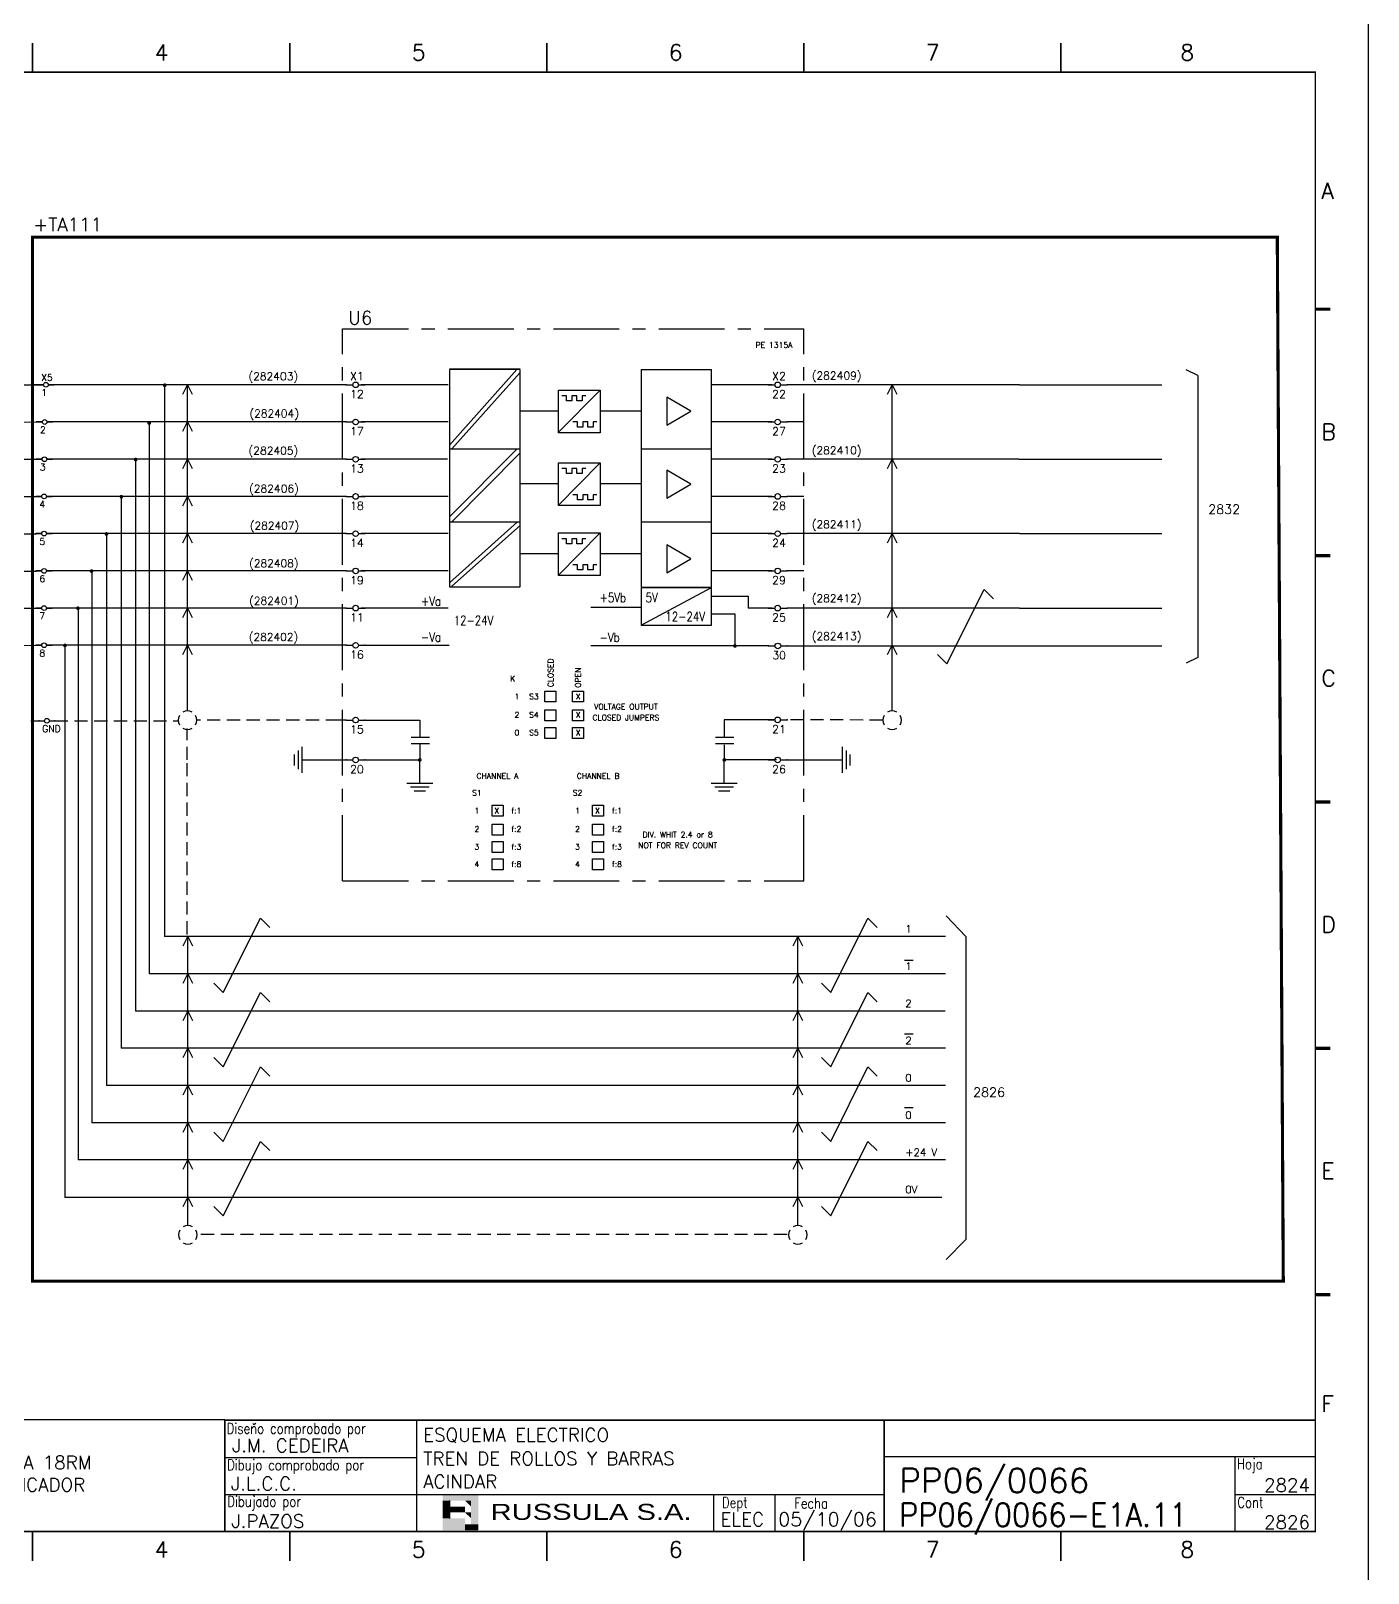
# Model space of a CAD drawing. Extents: x -4 to 416, y -4762 to 287.
# Drawn here: x 162.5 to 416.3, y -3572.1 to -3279.4 of the extents above; entities that cross this region are included whole.
import ezdxf
from ezdxf.enums import TextEntityAlignment as Align

# ---------------------------------------------------------------- set-up
doc = ezdxf.new("R2010")
doc.units = 0
doc.header["$LTSCALE"] = 10
doc.header["$MEASUREMENT"] = 0
for name, pattern in [('CENTER', [2, 1.25, -0.25, 0.25, -0.25]), ('DASHDOT', [1, 0.5, -0.25, 0, -0.25]), ('HIDDEN', [0.375, 0.25, -0.125])]:
    doc.linetypes.add(name, pattern=pattern)
doc.layers.get('0').update_dxf_attribs({"linetype": 'CONTINUOUS'})
for name, color, linetype in [('1', 7, 'CONTINUOUS'), ('10', 5, 'CONTINUOUS'), ('102', 7, 'CONTINUOUS'), ('2', 7, 'CONTINUOUS'), ('25', 3, 'CONTINUOUS'), ('25PK', 4, 'CENTER'), ('35', 2, 'CONTINUOUS'), ('8', 1, 'CONTINUOUS'), ('9', 6, 'CONTINUOUS'), ('DIBUJO', 7, 'CONTINUOUS'), ('NODE', 7, 'CONTINUOUS')]:
    doc.layers.add(name, color=color, linetype=linetype)
doc.styles.add('ABBSTYLE', font='ROMANS.SHX', dxfattribs={"width": 0.8})
doc.styles.add('HELVETICA', font='HELV.SHX')
doc.styles.add('LABEL', font='SIMPLEX', dxfattribs={"width": 0.8, "height": 4})
doc.styles.add('ROMANS', font='romans')
doc.styles.get("Standard").update_dxf_attribs({"font": 'simplex'})

# ---------------------------------------------------------------- blocks, each defined once
blk = doc.blocks.new('$030107')
at = {"layer": '102'}
for start, end in [(150, 210), (60, 120), (330, 30), (240, 300)]:
    blk.add_arc((0, 0), 2.5, start, end, dxfattribs=at)
blk = doc.blocks.new('NOD', base_point=(237.5, 170))
at = {"layer": 'NODE'}
blk.add_point((237.5, 170), dxfattribs=at)
blk = doc.blocks.new('$$PLL21C')
for p, q in [((-2.5, 0), (-0.75, 0)), ((0.75, 0), (2.5, 0))]:
    blk.add_line(p, q)
at = {"layer": '2'}
blk.add_circle((0, 0), 0.75, dxfattribs=at)
for p in [(-2.5, 0), (2.5, 0)]:
    blk.add_blockref('NOD', p, dxfattribs=at)
at = {"layer": '8'}
blk.add_attdef('*A', (-1.5, -3.575), '', height=2.15, dxfattribs=at)
at = {"layer": '9'}
blk.add_attdef('ID', (-1.5, 1.25), '', height=2.15, dxfattribs=at)
blk = doc.blocks.new('newcajec')
at = {"layer": '1'}
for p, q in [((179.4, 20.85), (0.13, 20.85)), ((7, 20.85), (7, 0)), ((71, 20.85), (71, 0)), ((84, 20.85), (84, 0.09)), ((99, 20.85), (99, 0)), ((184.64, 20.18), (184.81, 20.01)), ((184.81, 20.01), (185.18, 20.25)), ((215.2, 20.8), (215.2, 0)), ((10.6, 16.64), (0, 16.64)), ((10.6, 16.64), (99, 16.64)), ((10.6, 12.48), (0, 12.48)), ((10.6, 12.48), (99, 12.48)), ((179.4, 13.87), (215.2, 13.87)), ((368, 14.06), (368, 0)), ((10.6, 8.32), (0, 8.32)), ((10.6, 8.32), (99, 8.32)), ((179.4, 6.93), (267.63, 6.93)), ((267.63, 6.93), (302.5, 6.93)), ((270.63, 6.91), (270.63, 0)), ((282.07, 6.93), (282.07, 0)), ((368, 6.93), (383, 6.93)), ((10.6, 4.16), (0, 4.16)), ((10.6, 4.16), (99, 4.16))]:
    blk.add_line(p, q, dxfattribs=at)
for points in [[(47.5, 272.5, 0.3, 0.3, 0), (47.5, 277.91, 0.3, 0.3, 0)], [(95.5, 272.5, 0.3, 0.3, 0), (95.5, 277.91, 0.3, 0.3, 0)], [(143.5, 272.5, 0.3, 0.3, 0), (143.5, 277.91, 0.3, 0.3, 0)], [(191.5, 272.5, 0.3, 0.3, 0), (191.5, 277.91, 0.3, 0.3, 0)], [(239.5, 272.5, 0.3, 0.3, 0), (239.5, 277.91, 0.3, 0.3, 0)], [(287.5, 272.5, 0.3, 0.3, 0), (287.5, 277.91, 0.3, 0.3, 0)], [(335.5, 272.5, 0.3, 0.3, 0), (335.5, 277.91, 0.3, 0.3, 0)], [(-2.99, 228.23, 0.6, 0.6, 0), (-0.18, 228.23, 0.6, 0.6, 0)], [(383.01, 228.23, 0.6, 0.6, 0), (385.82, 228.23, 0.6, 0.6, 0)], [(-2.99, 182.23, 0.6, 0.6, 0), (-0.18, 182.23, 0.6, 0.6, 0)], [(383.01, 182.23, 0.6, 0.6, 0), (385.82, 182.23, 0.6, 0.6, 0)], [(-2.99, 136.23, 0.6, 0.6, 0), (-0.18, 136.23, 0.6, 0.6, 0)], [(383.01, 136.23, 0.6, 0.6, 0), (385.82, 136.23, 0.6, 0.6, 0)], [(-2.99, 90.23, 0.6, 0.6, 0), (-0.18, 90.23, 0.6, 0.6, 0)], [(383.01, 90.23, 0.6, 0.6, 0), (385.82, 90.23, 0.6, 0.6, 0)], [(-2.99, 44.23, 0.6, 0.6, 0), (-0.18, 44.23, 0.6, 0.6, 0)], [(383.01, 44.23, 0.6, 0.6, 0), (385.82, 44.23, 0.6, 0.6, 0)], [(383, 20.8, 0.3, 0.3, 0), (179.4, 20.8, 0.3, 0.3, 0), (179.4, 0, 0.3, 0.3, 0)], [(302.5, 20.8, 0.3, 0.3, 0), (302.5, 0, 0.3, 0.3, 0)], [(302.5, 14, 0.3, 0.3, 0), (383, 14, 0.3, 0.3, 0)], [(47.5, -5.5, 0.3, 0.3, 0), (47.5, -0.09, 0.3, 0.3, 0)], [(95.5, -5.5, 0.3, 0.3, 0), (95.5, -0.09, 0.3, 0.3, 0)], [(143.5, -5.5, 0.3, 0.3, 0), (143.5, -0.09, 0.3, 0.3, 0)], [(191.5, -5.5, 0.3, 0.3, 0), (191.5, -0.09, 0.3, 0.3, 0)], [(239.5, -5.5, 0.3, 0.3, 0), (239.5, -0.09, 0.3, 0.3, 0)], [(287.5, -5.5, 0.3, 0.3, 0), (287.5, -0.09, 0.3, 0.3, 0)], [(335.5, -5.5, 0.3, 0.3, 0), (335.5, -0.09, 0.3, 0.3, 0)]]:
    blk.add_lwpolyline(points, format="xyseb", dxfattribs=at)
at = {"layer": '1', "const_width": 0.3}
blk.add_lwpolyline([(0, 0), (0, 272.5), (383, 272.5), (383, 0)], close=True, dxfattribs=at)
at = {"layer": '2', "color": 14}
for p, q in [((221.42, 4.69), (221.42, 5.81)), ((221.42, 2.47), (221.42, 3.58))]:
    blk.add_line(p, q, dxfattribs=at)
for points in [[(220.05, 5.81), (220.05, 6.92), (226.74, 5.81), (226.74, 6.92)], [(221.42, 2.47), (220.05, 2.47), (221.42, 5.81), (220.05, 5.81)], [(224.25, 5.81), (225.37, 5.81), (225.37, 4.69)], [(225.37, 5.81), (226.74, 5.81), (225.37, 1.35), (226.74, 1.35)], [(221.42, 4.69), (224.25, 4.69), (221.42, 3.58), (224.25, 3.58)], [(224.25, 3.58), (225.37, 3.58), (225.37, 2.47)], [(224.25, 0.24), (224.25, 2.47), (220.05, 0.24), (220.05, 2.47)], [(226.74, 1.35), (226.74, 0.24), (224.25, 1.35), (224.25, 0.24)]]:
    blk.add_solid(points, dxfattribs=at)
at = {"layer": '1', "style": 'ROMANS'}
for s, p in [('1', (22.29, 274.68)), ('2', (70.29, 274.68)), ('3', (118.29, 274.68)), ('4', (166.29, 274.68)), ('5', (214.29, 274.68)), ('6', (262.29, 274.68)), ('7', (310.29, 274.68)), ('8', (357.79, 274.68)), ('A', (-4.37, 248.84)), ('A', (384.13, 248.84)), ('B', (-4.37, 203.84)), ('B', (384.13, 203.84)), ('C', (-4.37, 157.84)), ('C', (384.13, 157.84)), ('D', (-4.37, 111.84)), ('D', (384.13, 111.84)), ('E', (-4.37, 65.84)), ('E', (384.13, 65.84)), ('F', (-4.37, 22.34)), ('F', (384.13, 22.34)), ('1', (22.29, -4.82)), ('2', (70.29, -4.82)), ('3', (118.29, -4.82)), ('4', (166.29, -4.82)), ('5', (214.29, -4.82)), ('6', (262.29, -4.82)), ('7', (310.29, -4.82)), ('8', (357.79, -4.82))]:
    blk.add_text(s, height=3, dxfattribs=at).set_placement(p)
at = {"layer": '1', "style": 'LABEL', "width": 0.8}
for s, p in [('Diseno comprobado por', (179.73, 18.27)), ('Dibujo comprobado por', (179.81, 11.47)), ('Hoja', (368.38, 11.66)), ('Dibujado por', (179.83, 4.64)), ('Fecha', (285.71, 4.3)), ('Cont', (368.43, 4.46)), ('No', (2.23, 1.05)), ('Revision', (8, 1.05))]:
    blk.add_text(s, height=2, dxfattribs=at).set_placement(p)
for s, p in [('Dept', (274.61, 4.44)), ('Elaborado', (77.5, 1.05)), ('Fecha', (91.5, 1.05))]:
    blk.add_text(s, height=2, dxfattribs=at).set_placement(p, align=Align.CENTER)
at = {"layer": '10', "style": 'ROMANS'}
for tag, p in [('REV41', (3.5, 18.74)), ('REV43', (77.7, 18.74)), ('REV31', (3.5, 14.58)), ('REV33', (77.7, 14.58)), ('REV21', (3.5, 10.42)), ('REV23', (77.7, 10.42)), ('REV11', (3.5, 6.27)), ('REV13', (77.7, 6.27))]:
    blk.add_attdef(tag, text='', height=2.5, dxfattribs=at).set_placement(p, align=Align.MIDDLE)
for tag, p, height in [('REV42', (8, 17.49), 2.5), ('SHEETNAME1', (100.5, 15.83), 2.5), ('DESIGNCHECK', (180.74, 14.83), 2.5), ('DOCUMENTTYPE', (216.43, 16.8), 2.5), ('NOTA', (305.32, 15.8), 3), ('REV32', (8, 13.33), 2.5), ('OBJECT', (216.43, 12.4), 2.5), ('REV22', (8, 9.17), 2.5), ('SHEETNAME2', (100.5, 11.67), 2.5), ('ORDER', (305.32, 7.3), 4.5), ('SHEETNAME3', (100.5, 7.51), 2.5), ('DRAWINGCHECK', (180.53, 7.71), 2.5), ('CUSTOMER', (216.43, 8.08), 2.5), ('REV12', (8, 5.01), 2.5), ('SHEETNAME4', (100.5, 3.35), 2.5), ('USER', (180.63, 0.71), 2.5), ('DEPARTMENT', (271.93, 1.05), 2.5), ('DOCUMENT_ID', (305.32, 0.93), 4.4)]:
    blk.add_attdef(tag, p, '', height=height, dxfattribs=at)
for tag, width, p, p2 in [('REV44', 1.221199, (84.53, 17.49), (98.48, 17.49)), ('REV34', 1.221199, (84.53, 13.33), (98.48, 13.33)), ('REV24', 1.221199, (84.53, 9.17), (98.48, 9.17)), ('REV14', 1.221199, (84.53, 5.01), (98.48, 5.01)), ('CREATED2', 7.039915, (282.71, 1.05), (301.14, 1.05))]:
    blk.add_attdef(tag, text='', height=2.5, dxfattribs=dict(at, width=width)).set_placement(p, p2, align=Align.FIT)
for tag, p in [('SHEET', (382, 7.43)), ('NEXTSHEET', (382, 0.5))]:
    blk.add_attdef(tag, text='', height=2.5, dxfattribs=at).set_placement(p, align=Align.RIGHT)
at = {"layer": 'DIBUJO', "color": 14, "style": 'HELVETICA', "width": 1.3}
blk.add_text('RUSSULA S.A.', height=3, dxfattribs=at).set_placement((229, 2.19))

msp = doc.modelspace()

# ---------------------------------------------------------------- linework, layer by layer
for p, q in [((102.5, -3346.58), (163.89, -3346.58)), ((102.5, -3353.65), (163.56, -3353.64)), ((102.5, -3360.72), (163.56, -3360.71)), ((102.5, -3367.79), (163.56, -3367.77)), ((102.5, -3374.89), (163.56, -3374.89)), ((102.5, -3381.96), (163.56, -3381.96)), ((102.5, -3389.01), (163.56, -3388.96)), ((102.5, -3396.08), (163.56, -3396.02)), ((302.53, -3396.14), (268.77, -3396.14)), ((306.07, -3396.14), (377.19, -3396.14)), ((162.49, -3410.37), (164.07, -3410.35)), ((225.22, -3410.2), (236.36, -3410.2)), ((236.35, -3414.74), (236.35, -3417.77)), ((306.03, -3417.77), (316.53, -3417.77))]:
    msp.add_line(p, q)
at = {"linetype": 'HIDDEN'}
for p, q in [((167.04, -3410.35), (190.48, -3410.35)), ((220.98, -3410.2), (194.01, -3410.2)), ((221.69, -3410.2), (220.98, -3410.2)), ((324.21, -3410.2), (306.56, -3410.17))]:
    msp.add_line(p, q, dxfattribs=at)
at = {"layer": '2', "color": 7}
for p, q in [((241.97, -3358.05), (254.75, -3343.65)), ((242.41, -3358.73), (255.37, -3344.25)), ((383.97, -3344.83), (381.78, -3343.73)), ((383.97, -3344.83), (383.97, -3398.31)), ((164.93, -3346.58), (162.85, -3346.58)), ((222.4, -3346.58), (165.82, -3346.58)), ((187.9, -3346.68), (187.9, -3451.31)), ((191.36, -3348.34), (192.25, -3346.58)), ((192.25, -3408.47), (192.25, -3346.58)), ((192.25, -3346.58), (193.13, -3348.34)), ((241.71, -3346.58), (225.22, -3346.58)), ((262.63, -3355.66), (270.56, -3347.58)), ((303.21, -3346.58), (291.71, -3346.58)), ((350.13, -3346.58), (306.03, -3346.58)), ((325.09, -3348.34), (325.97, -3346.58)), ((325.97, -3408.47), (325.97, -3346.58)), ((325.97, -3346.58), (326.85, -3348.34)), ((350.13, -3346.58), (377.15, -3346.58)), ((264.17, -3348.67), (263.27, -3348.67)), ((264.17, -3349.62), (264.17, -3348.67)), ((265.2, -3349.62), (264.17, -3349.62)), ((266.12, -3348.67), (265.2, -3348.67)), ((265.2, -3348.67), (265.2, -3349.62)), ((266.12, -3349.62), (266.12, -3348.67)), ((267.16, -3349.62), (266.12, -3349.62)), ((267.82, -3348.67), (267.16, -3348.67)), ((267.16, -3348.67), (267.16, -3349.62)), ((164.71, -3353.64), (163.56, -3353.64)), ((222.4, -3353.64), (165.6, -3353.64)), ((185, -3353.64), (185, -3458.37)), ((191.36, -3355.41), (192.25, -3353.64)), ((192.25, -3353.64), (193.13, -3355.41)), ((241.71, -3353.64), (225.22, -3353.64)), ((262.62, -3351.57), (255.36, -3351.57)), ((266.26, -3353.64), (265.36, -3353.64)), ((266.26, -3354.59), (266.26, -3353.64)), ((267.29, -3353.64), (267.29, -3354.59)), ((268.22, -3353.64), (267.29, -3353.64)), ((268.22, -3354.59), (268.22, -3353.64)), ((269.25, -3353.64), (269.25, -3354.59)), ((269.91, -3353.64), (269.25, -3353.64)), ((278.32, -3351.57), (270.54, -3351.57)), ((303.21, -3353.64), (291.71, -3353.64)), ((309.21, -3353.64), (306.03, -3353.64)), ((267.29, -3354.59), (266.26, -3354.59)), ((269.25, -3354.59), (268.22, -3354.59)), ((241.98, -3371.64), (254.76, -3358.81)), ((242.47, -3372.55), (255.35, -3359.58)), ((164.67, -3360.71), (163.56, -3360.71)), ((222.4, -3360.71), (165.56, -3360.71)), ((182.4, -3360.71), (182.4, -3465.43)), ((191.36, -3362.47), (192.25, -3360.71)), ((192.25, -3360.71), (193.13, -3362.47)), ((241.62, -3360.71), (225.22, -3360.71)), ((262.63, -3369.47), (270.56, -3361.39)), ((264.17, -3362.48), (263.27, -3362.48)), ((264.17, -3363.43), (264.17, -3362.48)), ((266.12, -3362.48), (265.2, -3362.48)), ((265.2, -3362.48), (265.2, -3363.43)), ((266.12, -3363.43), (266.12, -3362.48)), ((267.16, -3362.48), (267.16, -3363.43)), ((267.82, -3362.48), (267.16, -3362.48)), ((303.21, -3360.71), (291.71, -3360.71)), ((350.04, -3360.71), (306.03, -3360.71)), ((325.09, -3362.47), (325.97, -3360.71)), ((325.97, -3360.71), (326.85, -3362.47)), ((350.04, -3360.71), (377.19, -3360.71)), ((262.62, -3365.38), (255.36, -3365.38)), ((265.2, -3363.43), (264.17, -3363.43)), ((267.16, -3363.43), (266.12, -3363.43)), ((278.32, -3365.38), (270.54, -3365.38)), ((164.6, -3367.77), (163.56, -3367.77)), ((222.4, -3367.77), (165.49, -3367.77)), ((179.66, -3367.77), (179.66, -3472.5)), ((191.36, -3369.53), (192.25, -3367.77)), ((192.25, -3367.77), (193.13, -3369.53)), ((241.71, -3367.77), (225.22, -3367.77)), ((266.26, -3367.45), (265.36, -3367.45)), ((266.26, -3368.41), (266.26, -3367.45)), ((267.29, -3368.41), (266.26, -3368.41)), ((267.29, -3367.45), (267.29, -3368.41)), ((268.22, -3367.45), (267.29, -3367.45)), ((268.22, -3368.41), (268.22, -3367.45)), ((269.25, -3368.41), (268.22, -3368.41)), ((269.91, -3367.45), (269.25, -3367.45)), ((269.25, -3367.45), (269.25, -3368.41)), ((303.21, -3367.77), (291.71, -3367.77)), ((309.21, -3367.77), (306.03, -3367.77)), ((241.97, -3384.17), (254.88, -3372.6)), ((242.42, -3384.79), (255.37, -3373.28)), ((262.63, -3382.78), (270.56, -3374.7)), ((164.6, -3374.83), (163.56, -3374.83)), ((222.4, -3374.83), (165.49, -3374.83)), ((176.87, -3374.83), (176.87, -3479.56)), ((191.36, -3376.6), (192.25, -3374.83)), ((192.25, -3374.83), (193.13, -3376.6)), ((241.71, -3374.83), (225.22, -3374.83)), ((264.17, -3375.79), (263.27, -3375.79)), ((264.17, -3376.74), (264.17, -3375.79)), ((265.2, -3376.74), (264.17, -3376.74)), ((266.12, -3375.79), (265.2, -3375.79)), ((265.2, -3375.79), (265.2, -3376.74)), ((266.12, -3376.74), (266.12, -3375.79)), ((267.16, -3376.74), (266.12, -3376.74)), ((267.82, -3375.79), (267.16, -3375.79)), ((267.16, -3375.79), (267.16, -3376.74)), ((303.21, -3374.83), (291.71, -3374.83)), ((350.13, -3374.83), (306.03, -3374.83)), ((325.09, -3376.6), (325.97, -3374.83)), ((325.97, -3374.83), (326.85, -3376.6)), ((350.13, -3374.83), (377.19, -3374.83)), ((262.62, -3378.69), (255.36, -3378.69)), ((278.32, -3378.69), (270.54, -3378.69)), ((164.6, -3381.9), (163.56, -3381.9)), ((222.4, -3381.9), (165.49, -3381.9)), ((174.07, -3381.9), (174.07, -3486.62)), ((191.36, -3383.66), (192.25, -3381.9)), ((192.25, -3381.9), (193.13, -3383.66)), ((241.71, -3381.9), (225.22, -3381.9)), ((266.26, -3380.76), (265.36, -3380.76)), ((266.26, -3381.71), (266.26, -3380.76)), ((267.29, -3381.71), (266.26, -3381.71)), ((267.29, -3380.76), (267.29, -3381.71)), ((268.22, -3380.76), (267.29, -3380.76)), ((268.22, -3381.71), (268.22, -3380.76)), ((269.25, -3381.71), (268.22, -3381.71)), ((269.91, -3380.76), (269.25, -3380.76)), ((269.25, -3380.76), (269.25, -3381.71)), ((303.21, -3381.9), (291.71, -3381.9)), ((309.21, -3381.9), (306.03, -3381.9)), ((278.33, -3392.19), (291.72, -3385.04)), ((336.38, -3399.56), (343.45, -3385.43)), ((343.45, -3385.43), (345.21, -3387.19)), ((164.6, -3388.96), (163.56, -3388.96)), ((222.4, -3388.96), (165.49, -3388.96)), ((171.51, -3388.96), (171.51, -3493.69)), ((191.36, -3390.73), (192.25, -3388.96)), ((192.25, -3388.96), (193.13, -3390.73)), ((241.71, -3388.96), (225.22, -3388.96)), ((278.32, -3388.85), (268.77, -3388.85)), ((291.78, -3386.68), (298.64, -3386.68)), ((298.64, -3386.68), (298.64, -3388.96)), ((303.21, -3388.96), (298.64, -3388.96)), ((350.13, -3388.96), (306.03, -3388.96)), ((325.09, -3390.73), (325.97, -3388.96)), ((325.97, -3388.96), (326.85, -3390.73)), ((350.13, -3388.96), (377.19, -3388.96)), ((291.68, -3390.03), (296.14, -3390.03)), ((296.14, -3390.03), (296.14, -3396.03)), ((164.6, -3396.02), (163.56, -3396.02)), ((222.4, -3396.02), (165.49, -3396.02)), ((168.99, -3396.02), (168.99, -3500.83)), ((191.36, -3397.79), (192.25, -3396.02)), ((192.25, -3396.02), (193.13, -3397.79)), ((225.22, -3396.02), (241.91, -3396.02)), ((325.09, -3397.79), (325.97, -3396.02)), ((325.97, -3396.02), (326.85, -3397.79)), ((334.62, -3397.79), (336.38, -3399.56)), ((383.97, -3398.31), (381.78, -3399.41)), ((236.36, -3410.21), (236.35, -3413.49)), ((303.74, -3410.17), (294.12, -3410.17)), ((294.12, -3410.17), (294.12, -3413.49)), ((238.16, -3413.49), (234.67, -3413.49)), ((238.16, -3414.74), (234.67, -3414.74)), ((295.93, -3413.49), (292.43, -3413.49)), ((295.93, -3414.74), (292.43, -3414.74)), ((294.12, -3414.93), (294.12, -3417.52)), ((225.22, -3417.77), (236.35, -3417.77)), ((304.01, -3417.77), (294.12, -3417.77)), ((199.04, -3461.9), (206.11, -3447.77)), ((206.11, -3447.77), (207.87, -3449.54)), ((314.32, -3461.9), (321.38, -3447.77)), ((321.38, -3447.77), (323.15, -3449.54)), ((336.21, -3447.36), (340, -3451.29)), ((336.1, -3451.31), (187.9, -3451.31)), ((191.42, -3453.07), (192.3, -3451.31)), ((192.3, -3506.15), (192.3, -3451.31)), ((192.3, -3451.31), (193.18, -3453.07)), ((307.18, -3453.07), (308.07, -3451.31)), ((308.07, -3506.15), (308.07, -3451.31)), ((308.07, -3451.31), (308.95, -3453.07)), ((340, -3451.29), (340, -3508.78)), ((328.31, -3455.79), (329.95, -3455.79)), ((336.1, -3458.37), (185, -3458.37)), ((191.42, -3460.14), (192.3, -3458.37)), ((192.3, -3458.37), (193.18, -3460.14)), ((307.18, -3460.14), (308.07, -3458.37)), ((308.07, -3458.37), (308.95, -3460.14)), ((197.28, -3460.14), (199.04, -3461.9)), ((199.04, -3476.03), (206.11, -3461.9)), ((206.11, -3461.9), (207.87, -3463.67)), ((312.55, -3460.14), (314.32, -3461.9)), ((314.32, -3476.03), (321.38, -3461.9)), ((321.38, -3461.9), (323.15, -3463.67)), ((336.02, -3465.43), (182.4, -3465.43)), ((191.42, -3467.2), (192.3, -3465.43)), ((192.3, -3465.43), (193.18, -3467.2)), ((307.18, -3467.2), (308.07, -3465.43)), ((308.07, -3465.43), (308.95, -3467.2)), ((328.31, -3469.72), (329.95, -3469.72)), ((336.1, -3472.5), (179.66, -3472.5)), ((191.42, -3474.26), (192.3, -3472.5)), ((192.3, -3472.5), (193.18, -3474.26)), ((307.18, -3474.26), (308.07, -3472.5)), ((308.07, -3472.5), (308.95, -3474.26)), ((197.28, -3474.26), (199.04, -3476.03)), ((199.04, -3490.16), (206.11, -3476.03)), ((206.11, -3476.03), (207.87, -3477.79)), ((312.55, -3474.26), (314.32, -3476.03)), ((314.32, -3490.16), (321.38, -3476.03)), ((321.38, -3476.03), (323.15, -3477.79)), ((336.1, -3479.56), (176.87, -3479.56)), ((191.42, -3481.33), (192.3, -3479.56)), ((192.3, -3479.56), (193.18, -3481.33)), ((307.18, -3481.33), (308.07, -3479.56)), ((308.07, -3479.56), (308.95, -3481.33)), ((328.31, -3483.75), (329.95, -3483.75)), ((336.1, -3486.62), (174.07, -3486.62)), ((191.42, -3488.39), (192.3, -3486.62)), ((192.3, -3486.62), (193.18, -3488.39)), ((197.28, -3488.39), (199.04, -3490.16)), ((307.18, -3488.39), (308.07, -3486.62)), ((308.07, -3486.62), (308.95, -3488.39)), ((312.55, -3488.39), (314.32, -3490.16)), ((199.04, -3504.28), (206.11, -3490.16)), ((206.11, -3490.16), (207.87, -3491.92)), ((314.32, -3504.28), (321.38, -3490.16)), ((321.38, -3490.16), (323.15, -3491.92)), ((336.1, -3493.69), (171.51, -3493.69)), ((191.42, -3495.45), (192.3, -3493.69)), ((192.3, -3493.69), (193.18, -3495.45)), ((307.18, -3495.45), (308.07, -3493.69)), ((308.07, -3493.69), (308.95, -3495.45)), ((335.4, -3500.83), (168.99, -3500.83)), ((191.42, -3502.52), (192.3, -3500.75)), ((192.3, -3500.75), (193.18, -3502.52)), ((197.28, -3502.52), (199.04, -3504.28)), ((307.18, -3502.52), (308.07, -3500.75)), ((308.07, -3500.75), (308.95, -3502.52)), ((312.55, -3502.52), (314.32, -3504.28)), ((340, -3508.78), (336.21, -3512.56))]:
    msp.add_line(p, q, dxfattribs=at)
at = {"layer": '2', "color": 7, "linetype": 'HIDDEN'}
for p, q in [((192.21, -3417.77), (192.21, -3411.82)), ((222.4, -3410.2), (221.69, -3410.2)), ((192.21, -3450.87), (192.21, -3416.64)), ((219.8, -3507.83), (193.92, -3507.83)), ((306.04, -3507.83), (216.98, -3507.83))]:
    msp.add_line(p, q, dxfattribs=at)
at = {"layer": '2'}
for p, q in [((213.94, -3415.3), (213.94, -3420.24)), ((316.53, -3415.3), (316.53, -3420.24)), ((212.52, -3416.71), (212.52, -3418.83)), ((213.23, -3416), (213.23, -3419.54)), ((213.94, -3417.77), (222.4, -3417.77)), ((236.33, -3422.19), (236.33, -3417.77)), ((294.1, -3422.19), (294.1, -3417.77)), ((317.24, -3416), (317.24, -3419.54)), ((317.95, -3416.71), (317.95, -3418.83)), ((233.86, -3422.19), (238.81, -3422.19)), ((234.57, -3422.9), (238.1, -3422.9)), ((235.27, -3423.61), (237.39, -3423.61)), ((291.63, -3422.19), (296.57, -3422.19)), ((292.33, -3422.9), (295.86, -3422.9)), ((293.04, -3423.61), (295.16, -3423.61))]:
    msp.add_line(p, q, dxfattribs=at)
at = {"layer": '2', "color": 3, "linetype": 'DASHDOT'}
msp.add_lwpolyline([(162.85, -3318.55, 0.593, 0.593, 0), (399.08, -3318.55, 0.593, 0.593, 0), (400.22, -3516.69, 0.593, 0.593, 0), (162.85, -3516.69, 0.593, 0.593, 0), (162.85, -3318.55, 0.593, 0.593, 0)], format="xyseb", dxfattribs=at)
at = {"layer": '2', "color": 7}
for points, const_width in [([(187.74, -3346.66, 1), (188.13, -3346.66, 1)], 0.318), ([(184.8, -3353.83, 1), (185.19, -3353.83, 1)], 0.318), ([(182.21, -3360.77, 1), (182.6, -3360.77, 1)], 0.318), ([(179.5, -3367.82, 1), (179.89, -3367.82, 1)], 0.318), ([(176.68, -3374.88, 1), (177.07, -3374.88, 1)], 0.318), ([(173.86, -3381.93, 1), (174.25, -3381.93, 1)], 0.318), ([(171.27, -3388.99, 1), (171.66, -3388.99, 1)], 0.318), ([(168.8, -3396.04, 1), (169.19, -3396.04, 1)], 0.318), ([(295.95, -3396.14, 1), (296.34, -3396.14, 1)], 0.318), ([(236.16, -3417.77, 1), (236.51, -3417.77, 1)], 0.353), ([(294.31, -3417.77, -1), (293.96, -3417.77, -1)], 0.353)]:
    msp.add_lwpolyline(points, format="xyb", close=True, dxfattribs=dict(at, const_width=const_width))
for points in [[(270.56, -3355.67), (262.65, -3355.67), (262.65, -3347.58), (270.56, -3347.58)], [(270.56, -3369.49), (262.65, -3369.49), (262.65, -3361.39), (270.56, -3361.39)], [(270.56, -3382.79), (262.65, -3382.79), (262.65, -3374.7), (270.56, -3374.7)], [(260.08, -3404.69), (262.17, -3404.69), (262.17, -3406.77), (260.08, -3406.77)], [(265.34, -3404.69), (267.42, -3404.69), (267.42, -3406.77), (265.34, -3406.77)], [(260.08, -3408.26), (262.17, -3408.26), (262.17, -3410.35), (260.08, -3410.35)], [(265.34, -3408.26), (267.42, -3408.26), (267.42, -3410.35), (265.34, -3410.35)], [(260.08, -3411.6), (262.17, -3411.6), (262.17, -3413.68), (260.08, -3413.68)], [(265.34, -3411.6), (267.42, -3411.6), (267.42, -3413.68), (265.34, -3413.68)], [(250.05, -3426.36), (252.13, -3426.36), (252.13, -3428.45), (250.05, -3428.45)], [(269.14, -3426.36), (271.23, -3426.36), (271.23, -3428.45), (269.14, -3428.45)], [(250.05, -3429.93), (252.13, -3429.93), (252.13, -3432.02), (250.05, -3432.02)], [(269.14, -3429.93), (271.23, -3429.93), (271.23, -3432.02), (269.14, -3432.02)], [(250.05, -3433.27), (252.13, -3433.27), (252.13, -3435.35), (250.05, -3435.35)], [(269.14, -3433.27), (271.23, -3433.27), (271.23, -3435.35), (269.14, -3435.35)], [(250.05, -3436.56), (252.13, -3436.56), (252.13, -3438.64), (250.05, -3438.64)], [(269.14, -3436.56), (271.23, -3436.56), (271.23, -3438.64), (269.14, -3438.64)]]:
    msp.add_lwpolyline(points, close=True, dxfattribs=at)
at = {"layer": '25PK'}
for p, q in [((221.69, -3335.96), (309.21, -3335.96)), ((221.69, -3440.74), (221.69, -3335.96)), ((309.21, -3440.74), (309.21, -3335.96)), ((221.69, -3440.74), (309.21, -3440.74))]:
    msp.add_line(p, q, dxfattribs=at)
at = {"layer": '35', "color": 7}
for p, q in [((241.98, -3343.55), (255.36, -3343.55)), ((255.36, -3343.59), (241.98, -3343.59)), ((255.36, -3343.66), (241.98, -3343.66)), ((241.98, -3343.66), (241.98, -3358.73)), ((255.36, -3358.73), (255.36, -3343.66)), ((278.33, -3343.68), (291.71, -3343.68)), ((278.33, -3343.68), (278.33, -3358.73)), ((291.71, -3358.73), (291.71, -3343.68)), ((241.98, -3358.73), (255.36, -3358.73)), ((241.98, -3358.77), (241.98, -3372.58)), ((255.36, -3358.77), (241.98, -3358.77)), ((255.36, -3372.58), (255.36, -3358.77)), ((278.33, -3358.73), (291.71, -3358.73)), ((291.71, -3358.77), (278.33, -3358.77)), ((278.33, -3358.77), (278.33, -3372.58)), ((291.71, -3372.58), (291.71, -3358.77)), ((241.98, -3372.58), (255.36, -3372.58)), ((241.98, -3372.62), (241.98, -3384.91)), ((255.36, -3372.62), (241.98, -3372.62)), ((255.36, -3384.91), (255.36, -3372.62)), ((278.33, -3372.58), (291.71, -3372.58)), ((291.71, -3372.62), (278.33, -3372.62)), ((278.33, -3372.62), (278.33, -3384.91)), ((291.71, -3384.91), (291.71, -3372.62)), ((241.98, -3384.91), (255.36, -3384.91)), ((278.33, -3384.96), (291.72, -3384.96)), ((278.33, -3385.03), (291.72, -3385.03)), ((291.72, -3385.07), (278.33, -3385.07)), ((278.33, -3385.07), (278.33, -3392.18)), ((291.72, -3392.18), (291.72, -3385.07)), ((278.33, -3392.18), (291.72, -3392.18))]:
    msp.add_line(p, q, dxfattribs=at)
for points in [[(283.2, -3348.94), (283.2, -3354.24), (287.79, -3351.59)], [(283.2, -3362.79), (283.2, -3368.08), (287.79, -3365.43)], [(283.2, -3376.96), (283.2, -3382.26), (287.79, -3379.61)]]:
    msp.add_lwpolyline(points, close=True, dxfattribs=at)
at = {"layer": 'DIBUJO'}
msp.add_lwpolyline([(-3.68, -3277.24), (416.32, -3277.24), (416.32, -3574.24), (-3.68, -3574.24), (-3.68, -3277.24)], dxfattribs=at)

# ---------------------------------------------------------------- block references
at = {"layer": '2', "color": 7}
ref = msp.add_blockref('newcajec', (17, -3564.22), dxfattribs=dict(at, xscale=1.016442892079944, yscale=1.016442892079944, zscale=1.016442892079944))
ref.add_attrib('REV24', '28/05/07', dxfattribs={"layer": '10', "height": 2.541, "style": 'ROMANS', "width": 0.728168}).set_placement((102.91, -3554.89), (117.1, -3554.89), align=Align.FIT)
ref.add_attrib('SHEETNAME3', 'PULSE ENCODER AMPLIFICADOR', (119.15, -3556.59), dxfattribs={"layer": '10', "height": 2.5411, "style": 'ROMANS'})
ref.add_attrib('SHEETNAME2', 'CONVERTIDOR C.C. TIJERA 18RM', (119.15, -3552.36), dxfattribs={"layer": '10', "height": 2.5411, "style": 'ROMANS'})
ref.add_attrib('SHEETNAME1', '+TA111', (119.15, -3548.13), dxfattribs={"layer": '10', "height": 2.541, "style": 'ROMANS'})
ref.add_attrib('USER', 'J.PAZOS', (200.6, -3563.5), dxfattribs={"layer": '10', "height": 2.541, "style": 'ROMANS'})
ref.add_attrib('DRAWINGCHECK', 'J.L.C.C.', (200.5, -3556.38), dxfattribs={"layer": '10', "height": 2.541, "style": 'ROMANS'})
ref.add_attrib('DESIGNCHECK', 'J.M. CEDEIRA', (200.71, -3549.14), dxfattribs={"layer": '10', "height": 2.5411, "style": 'ROMANS'})
ref.add_attrib('REV22', 'As-built', (25.13, -3554.89), dxfattribs={"layer": '10', "height": 2.541, "style": 'ROMANS'})
ref.add_attrib('REV12', 'Aprobación documentación', (25.13, -3559.12), dxfattribs={"layer": '10', "height": 2.5411, "style": 'ROMANS'})
ref.add_attrib('REV21', '1', dxfattribs={"layer": '10', "height": 2.54, "style": 'ROMANS'}).set_placement((20.56, -3553.62), align=Align.MIDDLE)
ref.add_attrib('REV11', '0', dxfattribs={"layer": '10', "height": 2.54, "style": 'ROMANS'}).set_placement((20.56, -3557.85), align=Align.MIDDLE)
ref.add_attrib('REV41', '.', dxfattribs={"layer": '10', "height": 2.54, "style": 'ROMANS'}).set_placement((20.56, -3545.16), align=Align.MIDDLE)
ref.add_attrib('SHEETNAME4', '-', (119.15, -3560.82), dxfattribs={"layer": '10', "height": 2.54, "style": 'ROMANS'})
ref.add_attrib('REV14', '18/10/06', dxfattribs={"layer": '10', "height": 2.541, "style": 'ROMANS', "width": 0.728168}).set_placement((102.91, -3559.12), (117.1, -3559.12), align=Align.FIT)
ref.add_attrib('REV23', 'C.C.R.', dxfattribs={"layer": '10', "height": 2.541, "style": 'ROMANS'}).set_placement((95.98, -3553.62), align=Align.MIDDLE)
ref.add_attrib('REV13', 'PAZOS', dxfattribs={"layer": '10', "height": 2.541, "style": 'ROMANS'}).set_placement((95.98, -3557.85), align=Align.MIDDLE)
ref.add_attrib('DOCUMENT_ID', 'PP06/0066-E1A.11', (327.34, -3563.27), dxfattribs={"layer": '10', "height": 4.4723, "style": 'ROMANS', "width": 0.9})
ref.add_attrib('ORDER', 'PP06/0066', (327.34, -3556.8), dxfattribs={"layer": '10', "height": 4.574, "style": 'ROMANS'})
ref.add_attrib('CUSTOMER', 'ACINDAR', (236.99, -3556), dxfattribs={"layer": '10', "height": 2.541, "style": 'ROMANS'})
ref.add_attrib('OBJECT', 'TREN DE ROLLOS Y BARRAS', (236.99, -3551.61), dxfattribs={"layer": '10', "height": 2.5411, "style": 'ROMANS'})
ref.add_attrib('DOCUMENTTYPE', 'ESQUEMA ELECTRICO', (236.99, -3547.14), dxfattribs={"layer": '10', "height": 2.5411, "style": 'ROMANS'})
ref.add_attrib('CREATED2', '05/10/06', dxfattribs={"layer": '10', "height": 2.541, "style": 'ROMANS', "width": 0.961976}).set_placement((304.36, -3563.16), (323.1, -3563.16), align=Align.FIT)
ref.add_attrib('DEPARTMENT', 'ELEC', (293.4, -3563.16), dxfattribs={"layer": '10', "height": 2.541, "style": 'ROMANS'})
ref.add_attrib('NEXTSHEET', '2826', dxfattribs={"layer": '10', "height": 2.541, "style": 'ROMANS'}).set_placement((405.28, -3563.71), align=Align.RIGHT)
ref.add_attrib('SHEET', '2824', dxfattribs={"layer": '10', "height": 2.541, "style": 'ROMANS'}).set_placement((405.28, -3556.66), align=Align.RIGHT)
for p, xscale, yscale, zscale, values in [((165.37, -3346.58), 0.5933460478915127, 0.5933460478915127, 0.5933460478915127, {'ID': 'X5', '*A': '1'}), ((224.16, -3346.58), 0.7063643427279646, 0.7063643427279646, 0.7063643427279646, {'ID': 'X1', '*A': '12'}), ((304.27, -3346.58), 0.7063643427279646, 0.7063643427279646, 0.7063643427279646, {'ID': 'X2', '*A': '22'}), ((165.15, -3353.64), 0.5933460478915127, 0.5933460478915127, 0.5933460478915127, {'*A': '2'}), ((224.16, -3353.64), 0.7063643427279646, 0.7063643427279646, 0.7063643427279646, {'*A': '17'}), ((304.27, -3353.64), 0.7063643427279646, 0.7063643427279646, 0.7063643427279646, {'*A': '27'}), ((165.11, -3360.71), 0.5933460478915127, 0.5933460478915127, 0.5933460478915127, {'*A': '3'}), ((224.16, -3360.71), 0.7063643427279646, 0.7063643427279646, 0.7063643427279646, {'*A': '13'}), ((304.27, -3360.71), 0.7063643427279646, 0.7063643427279646, 0.7063643427279646, {'*A': '23'}), ((165.04, -3367.77), 0.5933460478915127, 0.5933460478915127, 0.5933460478915127, {'*A': '4'}), ((224.16, -3367.77), 0.7063643427279646, 0.7063643427279646, 0.7063643427279646, {'*A': '18'}), ((304.27, -3367.77), 0.7063643427279646, 0.7063643427279646, 0.7063643427279646, {'*A': '28'}), ((165.04, -3374.83), 0.5933460478915127, 0.5933460478915127, 0.5933460478915127, {'*A': '5'}), ((224.16, -3374.83), 0.7063643427279646, 0.7063643427279646, 0.7063643427279646, {'*A': '14'}), ((304.27, -3374.83), 0.7063643427279646, 0.7063643427279646, 0.7063643427279646, {'*A': '24'}), ((165.04, -3381.9), 0.5933460478915127, 0.5933460478915127, 0.5933460478915127, {'*A': '6'}), ((224.16, -3381.9), 0.7063643427279646, 0.7063643427279646, 0.7063643427279646, {'*A': '19'}), ((304.27, -3381.9), 0.7063643427279646, 0.7063643427279646, 0.7063643427279646, {'*A': '29'}), ((165.04, -3388.96), 0.5933460478915127, 0.5933460478915127, 0.5933460478915127, {'*A': '7'}), ((224.16, -3388.96), 0.7063643427279646, 0.7063643427279646, 0.7063643427279646, {'*A': '11'}), ((304.27, -3388.96), 0.7063643427279646, 0.7063643427279646, 0.7063643427279646, {'*A': '25'}), ((165.04, -3396.02), 0.5933460478915127, 0.5933460478915127, 0.5933460478915127, {'*A': '8'}), ((224.16, -3396.02), 0.7063643427279646, 0.7063643427279646, 0.7063643427279646, {'*A': '16'}), ((304.3, -3396.14), 0.7063643427279646, 0.7063643427279646, 0.7063643427279646, {'*A': '30'}), ((224.16, -3410.2), 0.7063643427279646, 0.7063643427279646, 0.7063643427279646, {'*A': '15'}), ((304.27, -3410.17), 0.7063643427279646, 0.7063643427279646, 0.7063643427279646, {'*A': '21'}), ((165.56, -3410.35), 0.5933460478915127, 0.5933460478915127, 0.5933460478915127, {'*A': 'GND'}), ((224.16, -3417.77), 0.7063643427279646, 0.7063643427279646, 0.7063643427279646, {'*A': '20'}), ((304.27, -3417.77), 0.7063643427279646, 0.7063643427279646, 0.7063643427279646, {'*A': '26'})]:
    msp.add_blockref('$$PLL21C', p, dxfattribs=dict(at, xscale=xscale, yscale=yscale, zscale=zscale)).add_auto_attribs(values)
at = {"layer": '2', "color": 7, "xscale": 0.7063643427279646, "yscale": 0.7063643427279646, "zscale": 0.7063643427279646}
for p in [(192.25, -3410.24), (325.97, -3410.24), (192.3, -3507.91), (308.07, -3507.91)]:
    msp.add_blockref('$030107', p, dxfattribs=at)

# ---------------------------------------------------------------- texts
at = {"layer": '2', "color": 6}
for s, height, p in [('+TA111', 2.543, (162.97, -3317.42)), ('U6', 2.543, (222.75, -3335.15)), ('(282403)', 1.483, (203.83, -3345.71)), ('(282409)', 1.483, (310.75, -3345.57)), ('(282404)', 1.483, (204.01, -3352.77)), ('(282405)', 1.483, (203.85, -3359.81)), ('(282410)', 1.483, (310.75, -3359.77)), ('(282406)', 1.483, (203.96, -3367.02)), ('(282407)', 1.483, (204.05, -3374.06)), ('(282411)', 1.483, (310.75, -3373.81)), ('(282408)', 1.483, (203.94, -3381.2)), ('(282412)', 1.483, (310.75, -3387.85)), ('(282401)', 1.483, (203.96, -3388.32)), ('(282402)', 1.483, (203.88, -3395.17)), ('(282413)', 1.483, (310.75, -3395.03))]:
    msp.add_text(s, height=height, dxfattribs=at).set_placement(p)
at = {"layer": '2', "color": 7, "style": 'ROMANS'}
for s, height, p in [('PE 1315A', 1.06, (303.57, -3339.03)), ('K', 1.06, (254, -3402.35)), ('1', 1.06, (254.78, -3405.73)), ('S3', 1.06, (258, -3405.73)), ('X', 1.06, (266.41, -3405.73)), ('2', 1.06, (254.78, -3409.21)), ('S4', 1.06, (258, -3409.21)), ('X', 1.06, (266.41, -3409.21)), ('CLOSED JUMPERS', 1.0595, (275.46, -3409.74)), ('VOLTAGE OUTPUT', 1.0595, (275.46, -3407.68)), ('0', 1.06, (254.78, -3412.59)), ('S5', 1.06, (258, -3412.59)), ('X', 1.06, (266.41, -3412.59)), ('CHANNEL A', 1.06, (251.08, -3420.82)), ('CHANNEL B', 1.06, (270.18, -3420.82)), ('S1', 1.06, (247.17, -3424.02)), ('S2', 1.06, (266.27, -3424.02)), ('1', 1.06, (247.17, -3427.4)), ('X', 1.06, (250.95, -3427.4)), ('f:1', 1.06, (254.65, -3427.4)), ('1', 1.06, (266.27, -3427.4)), ('X', 1.06, (270.05, -3427.4)), ('f:1', 1.06, (273.75, -3427.4)), ('2', 1.06, (247.17, -3430.88)), ('f:2', 1.06, (254.65, -3430.88)), ('2', 1.06, (266.27, -3430.88)), ('f:2', 1.06, (273.75, -3430.88)), ('DIV. WHIT 2.4 or 8', 1.0595, (285.28, -3431.94)), ('3', 1.06, (247.17, -3434.27)), ('f:3', 1.06, (254.65, -3434.27)), ('3', 1.06, (266.27, -3434.27)), ('f:3', 1.06, (273.75, -3434.27)), ('NOT FOR REV COUNT', 1.0595, (285.28, -3433.99)), ('4', 1.06, (247.17, -3437.55)), ('f:8', 1.06, (254.65, -3437.55)), ('4', 1.06, (266.27, -3437.55)), ('f:8', 1.06, (273.75, -3437.55))]:
    msp.add_text(s, height=height, dxfattribs=at).set_placement(p, align=Align.MIDDLE)
for s, p in [('CLOSED', (261.16, -3401.24)), ('OPEN', (266.37, -3402.17))]:
    msp.add_text(s, height=1.06, rotation=90, dxfattribs=at).set_placement(p, align=Align.MIDDLE)
for s, height, p in [('1', 1.41, (328.47, -3450.55)), ('1', 1.41, (328.47, -3457.62)), ('2', 1.41, (328.47, -3464.68)), ('2', 1.41, (328.47, -3471.74)), ('0', 1.41, (328.47, -3478.81)), ('0', 1.41, (328.47, -3485.87)), ('+24 V', 1.413, (328.47, -3492.94)), ('0V', 1.413, (328.47, -3500))]:
    msp.add_text(s, height=height, dxfattribs=at).set_placement(p)
at = {"layer": '2', "color": 7, "char_height": 1.766, "attachment_point": 1, "style": 'ROMANS'}
for s, insert, width in [('{\\C1;2832}', (385.97, -3369.32), 11.8181), ('{\\C1;2826}', (341.35, -3479.95), 10.9628)]:
    msp.add_mtext(s, dxfattribs=dict(at, insert=insert, width=width))
at = {"layer": '25', "color": 7, "style": 'ABBSTYLE', "width": 0.8}
for s, p in [('+5Vb', (270.47, -3387.85)), ('5V', (279.2, -3387.85)), ('+Va', (236.56, -3388.52)), ('12-24V', (242.79, -3392.17)), ('12-24V', (282.96, -3391.45)), ('-Va', (236.56, -3395.33)), ('-Vb', (270.47, -3395.39))]:
    msp.add_text(s, height=1.766, dxfattribs=at).set_placement(p)

doc.saveas('drawing.dxf')
